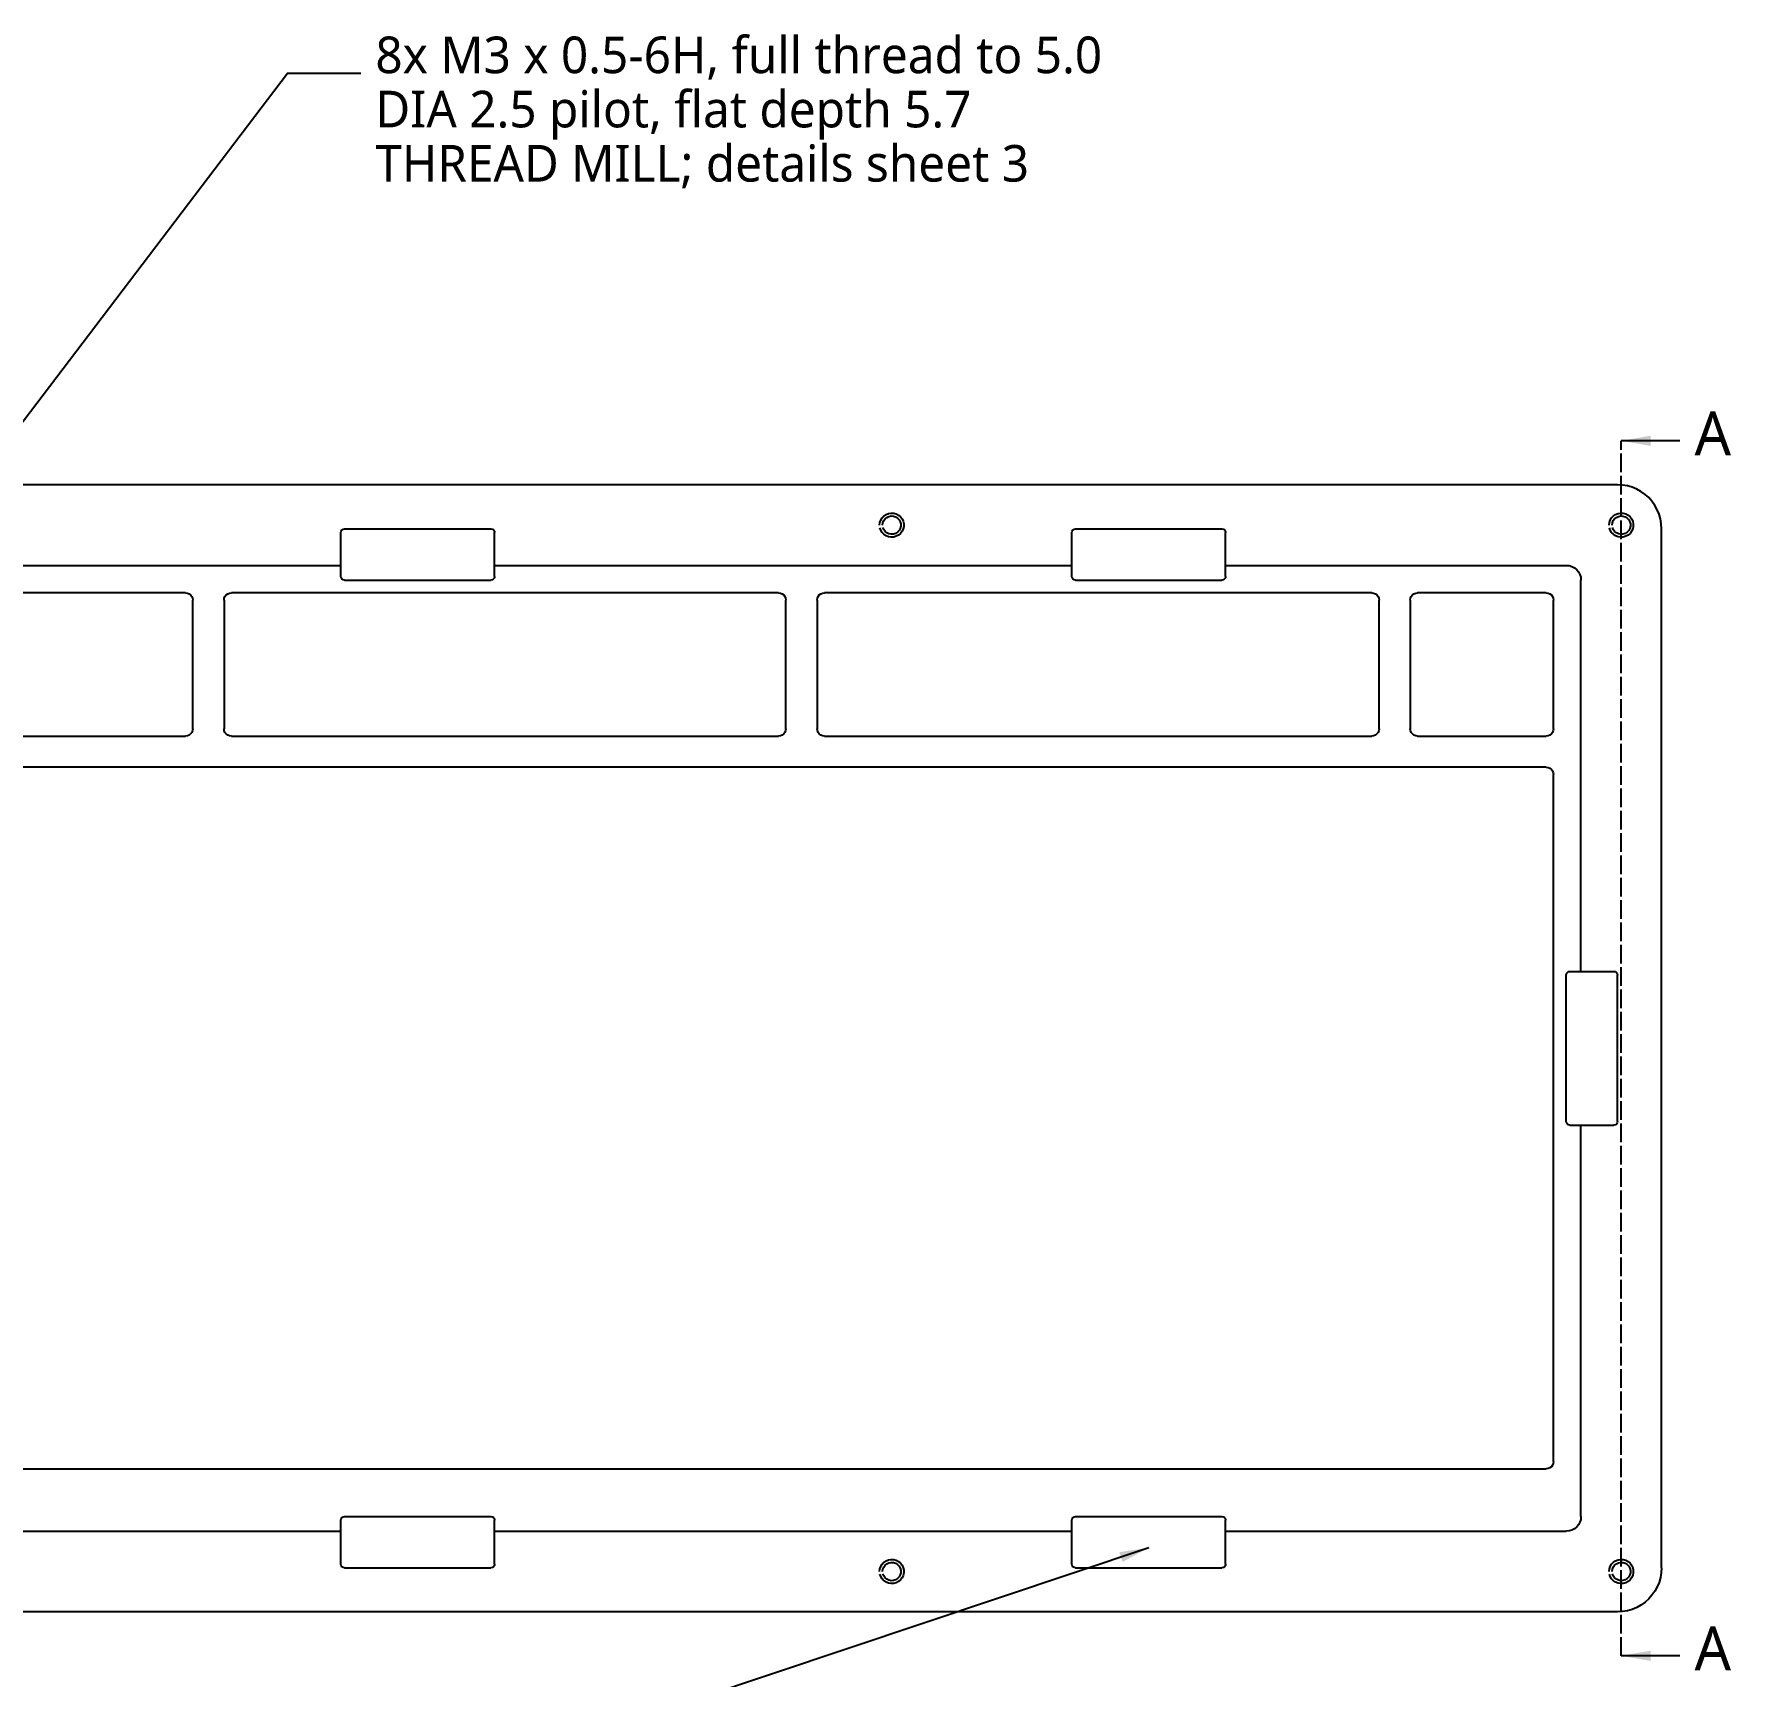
# Model space of a CAD drawing. Header units: millimetres. Extents: x 9 to 415, y 5 to 293.
# Drawn here: x 93.7 to 209.5, y 103.6 to 215.7 of the extents above; entities that cross this region are included whole.
import ezdxf

# ---------------------------------------------------------------- set-up
doc = ezdxf.new("R2010")
doc.units = ezdxf.units.MM
doc.linetypes.add('DASHED', pattern=[1.524, 1.27, -0.254])
for name, color, linetype in [('DIMENSIONS', 7, 'Continuous'), ('HIDDEN', 7, 'DASHED'), ('NOTES', 7, 'Continuous'), ('SHADED', 7, 'Continuous'), ('VISIBLE', 7, 'Continuous')]:
    doc.layers.add(name, color=color, linetype=linetype)
doc.styles.add('OpenSans', font='OpenSans-Regular.ttf')

msp = doc.modelspace()

# ---------------------------------------------------------------- linework, layer by layer
at = {"layer": 'DIMENSIONS'}
for points in [[(87.54063, 182.1625), (111, 213), (116, 213)], [(206.03125, 187.9125), (202.03125, 187.9125)], [(169.78125, 112.375), (103, 90), (108, 90)], [(206.03125, 105), (202.03125, 105)]]:
    msp.add_lwpolyline(points, dxfattribs=at)
at = {"layer": 'HIDDEN'}
msp.add_lwpolyline([(202.03125, 105), (202.03125, 187.9125)], dxfattribs=at)
at = {"layer": 'SHADED', "true_color": 0x000000}
for points in [[(202.03125, 187.9125), (204.03125, 188.2625), (204.03125, 187.5625)], [(169.78125, 112.375), (167.99605, 111.40775), (167.77367, 112.07148)], [(202.03125, 105), (204.03125, 105.35), (204.03125, 104.65)]]:
    msp.add_solid(points, dxfattribs=at)
at = {"layer": 'VISIBLE'}
for points in [[(201.78125, 184.9125), (38, 184.9125)], [(204.78125, 181.9125), (204.76239, 182.24839), (204.70603, 182.58006), (204.6129, 182.90334), (204.48416, 183.21415), (204.32142, 183.5086), (204.12674, 183.78297), (203.90257, 184.03382), (203.65172, 184.25799), (203.37735, 184.45267), (203.0829, 184.61541), (202.77209, 184.74415), (202.44881, 184.83728), (202.11714, 184.89364), (201.78125, 184.9125)], [(114.64062, 181.6625), (114.65966, 181.75817), (114.71385, 181.83928), (114.79495, 181.89347), (114.89062, 181.9125)], [(114.89062, 181.9125), (124.89062, 181.9125)], [(124.89062, 181.9125), (124.9863, 181.89347), (125.0674, 181.83928), (125.12159, 181.75817), (125.14062, 181.6625)], [(151.41563, 182.1625), (151.43491, 182.33985), (151.49188, 182.50891), (151.58385, 182.66177), (151.70653, 182.79128), (151.85419, 182.8914), (152.01991, 182.95743), (152.19596, 182.98629), (152.3741, 182.97663), (152.54599, 182.92891), (152.7036, 182.84534), (152.83957, 182.72985), (152.94753, 182.58783), (153.02244, 182.42592), (153.06079, 182.2517), (153.06079, 182.0733), (153.02244, 181.89908), (152.94753, 181.73717), (152.83957, 181.59515), (152.7036, 181.47966), (152.54599, 181.39609), (152.3741, 181.34837), (152.19596, 181.33871), (152.01991, 181.36757), (151.85419, 181.4336), (151.70653, 181.53372), (151.58385, 181.66323), (151.49188, 181.81609), (151.43491, 181.98515)], [(151.61562, 182.1625), (151.63526, 182.31793), (151.69293, 182.4636), (151.78502, 182.59034), (151.90573, 182.6902), (152.04749, 182.75691), (152.20138, 182.78627), (152.35774, 182.77643), (152.50674, 182.72802), (152.63901, 182.64407), (152.74626, 182.52987), (152.82174, 182.39258), (152.8607, 182.24083), (152.8607, 182.08417), (152.82174, 181.93242), (152.74626, 181.79513), (152.63901, 181.68093), (152.50674, 181.59698), (152.35774, 181.54857), (152.20138, 181.53873), (152.04749, 181.56809), (151.90573, 181.6348), (151.78502, 181.73466), (151.69293, 181.8614), (151.63526, 182.00707)], [(164.53125, 181.6625), (164.55028, 181.75817), (164.60447, 181.83928), (164.68558, 181.89347), (164.78125, 181.9125)], [(164.78125, 181.9125), (174.78125, 181.9125)], [(174.78125, 181.9125), (174.87692, 181.89347), (174.95803, 181.83928), (175.01222, 181.75817), (175.03125, 181.6625)], [(201.20625, 182.1625), (201.22554, 182.33985), (201.2825, 182.50891), (201.37447, 182.66177), (201.49716, 182.79128), (201.64481, 182.8914), (201.81054, 182.95743), (201.98659, 182.98629), (202.16472, 182.97663), (202.33661, 182.92891), (202.49423, 182.84534), (202.6302, 182.72985), (202.73816, 182.58783), (202.81306, 182.42592), (202.85141, 182.2517), (202.85141, 182.0733), (202.81306, 181.89908), (202.73816, 181.73717), (202.6302, 181.59515), (202.49423, 181.47966), (202.33661, 181.39609), (202.16472, 181.34837), (201.98659, 181.33871), (201.81054, 181.36757), (201.64481, 181.4336), (201.49716, 181.53372), (201.37447, 181.66323), (201.2825, 181.81609), (201.22554, 181.98515)], [(201.40625, 182.1625), (201.42589, 182.31793), (201.48356, 182.4636), (201.57564, 182.59034), (201.69636, 182.6902), (201.83811, 182.75691), (201.99201, 182.78627), (202.14836, 182.77643), (202.29736, 182.72802), (202.42964, 182.64407), (202.53689, 182.52987), (202.61236, 182.39258), (202.65132, 182.24083), (202.65132, 182.08417), (202.61236, 181.93242), (202.53689, 181.79513), (202.42964, 181.68093), (202.29736, 181.59698), (202.14836, 181.54857), (201.99201, 181.53873), (201.83811, 181.56809), (201.69636, 181.6348), (201.57564, 181.73466), (201.48356, 181.8614), (201.42589, 182.00707)], [(204.78125, 111), (204.78125, 181.9125)], [(114.64062, 179.4125), (114.64062, 181.6625)], [(125.14062, 179.4125), (125.14062, 181.6625)], [(164.53125, 179.4125), (164.53125, 181.6625)], [(175.03125, 179.4125), (175.03125, 181.6625)], [(75.25, 179.4125), (114.64062, 179.4125)], [(114.64062, 178.6625), (114.64062, 179.4125)], [(114.89062, 178.4125), (114.79495, 178.43153), (114.71385, 178.48572), (114.65966, 178.56683), (114.64062, 178.6625)], [(114.89062, 178.4125), (124.89062, 178.4125)], [(125.14062, 178.6625), (125.12159, 178.56683), (125.0674, 178.48572), (124.9863, 178.43153), (124.89062, 178.4125)], [(125.14062, 178.6625), (125.14062, 179.4125)], [(125.14062, 179.4125), (164.53125, 179.4125)], [(164.53125, 178.6625), (164.53125, 179.4125)], [(164.78125, 178.4125), (164.68558, 178.43153), (164.60447, 178.48572), (164.55028, 178.56683), (164.53125, 178.6625)], [(164.78125, 178.4125), (174.78125, 178.4125)], [(175.03125, 178.6625), (175.01222, 178.56683), (174.95803, 178.48572), (174.87692, 178.43153), (174.78125, 178.4125)], [(175.03125, 178.6625), (175.03125, 179.4125)], [(175.03125, 179.4125), (198.28125, 179.4125)], [(198.28125, 179.4125), (198.47634, 179.39329), (198.66393, 179.33638), (198.83682, 179.24397), (198.98836, 179.11961), (199.11272, 178.96807), (199.20513, 178.79518), (199.26204, 178.60759), (199.28125, 178.4125)], [(199.28125, 151.70625), (199.28125, 178.4125)], [(104.0375, 177.5375), (66.6875, 177.5375)], [(104.0375, 177.5375), (104.16691, 177.52046), (104.2875, 177.47051), (104.39105, 177.39105), (104.47051, 177.2875), (104.52046, 177.16691), (104.5375, 177.0375)], [(106.66875, 177.0375), (106.68579, 177.16691), (106.73574, 177.2875), (106.8152, 177.39105), (106.91875, 177.47051), (107.03934, 177.52046), (107.16875, 177.5375)], [(144.51875, 177.5375), (107.16875, 177.5375)], [(144.51875, 177.5375), (144.64816, 177.52046), (144.76875, 177.47051), (144.8723, 177.39105), (144.95176, 177.2875), (145.00171, 177.16691), (145.01875, 177.0375)], [(147.15, 177.0375), (147.16704, 177.16691), (147.21699, 177.2875), (147.29645, 177.39105), (147.4, 177.47051), (147.52059, 177.52046), (147.65, 177.5375)], [(185, 177.5375), (147.65, 177.5375)], [(185, 177.5375), (185.12941, 177.52046), (185.25, 177.47051), (185.35355, 177.39105), (185.43301, 177.2875), (185.48296, 177.16691), (185.5, 177.0375)], [(187.63125, 177.0375), (187.64829, 177.16691), (187.69824, 177.2875), (187.7777, 177.39105), (187.88125, 177.47051), (188.00184, 177.52046), (188.13125, 177.5375)], [(196.90625, 177.5375), (188.13125, 177.5375)], [(196.90625, 177.5375), (197.03566, 177.52046), (197.15625, 177.47051), (197.2598, 177.39105), (197.33926, 177.2875), (197.38921, 177.16691), (197.40625, 177.0375)], [(104.5375, 168.2625), (104.5375, 177.0375)], [(106.66875, 177.0375), (106.66875, 168.2625)], [(145.01875, 168.2625), (145.01875, 177.0375)], [(147.15, 177.0375), (147.15, 168.2625)], [(185.5, 168.2625), (185.5, 177.0375)], [(187.63125, 177.0375), (187.63125, 168.2625)], [(197.40625, 168.2625), (197.40625, 177.0375)], [(104.5375, 168.2625), (104.52046, 168.13309), (104.47051, 168.0125), (104.39105, 167.90895), (104.2875, 167.82949), (104.16691, 167.77954), (104.0375, 167.7625)], [(107.16875, 167.7625), (107.03934, 167.77954), (106.91875, 167.82949), (106.8152, 167.90895), (106.73574, 168.0125), (106.68579, 168.13309), (106.66875, 168.2625)], [(145.01875, 168.2625), (145.00171, 168.13309), (144.95176, 168.0125), (144.8723, 167.90895), (144.76875, 167.82949), (144.64816, 167.77954), (144.51875, 167.7625)], [(147.65, 167.7625), (147.52059, 167.77954), (147.4, 167.82949), (147.29645, 167.90895), (147.21699, 168.0125), (147.16704, 168.13309), (147.15, 168.2625)], [(185.5, 168.2625), (185.48296, 168.13309), (185.43301, 168.0125), (185.35355, 167.90895), (185.25, 167.82949), (185.12941, 167.77954), (185, 167.7625)], [(188.13125, 167.7625), (188.00184, 167.77954), (187.88125, 167.82949), (187.7777, 167.90895), (187.69824, 168.0125), (187.64829, 168.13309), (187.63125, 168.2625)], [(197.40625, 168.2625), (197.38921, 168.13309), (197.33926, 168.0125), (197.2598, 167.90895), (197.15625, 167.82949), (197.03566, 167.77954), (196.90625, 167.7625)], [(66.6875, 167.7625), (104.0375, 167.7625)], [(107.16875, 167.7625), (144.51875, 167.7625)], [(147.65, 167.7625), (185, 167.7625)], [(188.13125, 167.7625), (196.90625, 167.7625)], [(196.90625, 165.63125), (54.78125, 165.63125)], [(196.90625, 165.63125), (197.03566, 165.61421), (197.15625, 165.56426), (197.2598, 165.4848), (197.33926, 165.38125), (197.38921, 165.26066), (197.40625, 165.13125)], [(197.40625, 118.25625), (197.40625, 165.13125)], [(198.28125, 151.45625), (198.30028, 151.55192), (198.35447, 151.63303), (198.43558, 151.68722), (198.53125, 151.70625)], [(198.28125, 141.45625), (198.28125, 151.45625)], [(198.53125, 151.70625), (199.28125, 151.70625)], [(199.28125, 151.70625), (201.53125, 151.70625)], [(201.53125, 151.70625), (201.62692, 151.68722), (201.70803, 151.63303), (201.76222, 151.55192), (201.78125, 151.45625)], [(201.78125, 141.45625), (201.78125, 151.45625)], [(198.53125, 141.20625), (198.43558, 141.22528), (198.35447, 141.27947), (198.30028, 141.36058), (198.28125, 141.45625)], [(201.78125, 141.45625), (201.76222, 141.36058), (201.70803, 141.27947), (201.62692, 141.22528), (201.53125, 141.20625)], [(198.53125, 141.20625), (199.28125, 141.20625)], [(199.28125, 114.5), (199.28125, 141.20625)], [(199.28125, 141.20625), (201.53125, 141.20625)], [(197.40625, 118.25625), (197.38921, 118.12684), (197.33926, 118.00625), (197.2598, 117.9027), (197.15625, 117.82324), (197.03566, 117.77329), (196.90625, 117.75625)], [(73.83125, 117.75625), (196.90625, 117.75625)], [(114.64062, 114.25), (114.65966, 114.34567), (114.71385, 114.42678), (114.79495, 114.48097), (114.89062, 114.5)], [(114.64062, 113.5), (114.64062, 114.25)], [(114.89062, 114.5), (124.89062, 114.5)], [(124.89062, 114.5), (124.9863, 114.48097), (125.0674, 114.42678), (125.12159, 114.34567), (125.14062, 114.25)], [(125.14062, 113.5), (125.14062, 114.25)], [(164.53125, 114.25), (164.55028, 114.34567), (164.60447, 114.42678), (164.68558, 114.48097), (164.78125, 114.5)], [(164.53125, 113.5), (164.53125, 114.25)], [(164.78125, 114.5), (174.78125, 114.5)], [(174.78125, 114.5), (174.87692, 114.48097), (174.95803, 114.42678), (175.01222, 114.34567), (175.03125, 114.25)], [(175.03125, 113.5), (175.03125, 114.25)], [(199.28125, 114.5), (199.26204, 114.30491), (199.20513, 114.11732), (199.11272, 113.94443), (198.98836, 113.79289), (198.83682, 113.66853), (198.66393, 113.57612), (198.47634, 113.51921), (198.28125, 113.5)], [(75.25, 113.5), (114.64062, 113.5)], [(114.64062, 111.25), (114.64062, 113.5)], [(125.14062, 111.25), (125.14062, 113.5)], [(125.14062, 113.5), (164.53125, 113.5)], [(164.53125, 111.25), (164.53125, 113.5)], [(175.03125, 111.25), (175.03125, 113.5)], [(175.03125, 113.5), (198.28125, 113.5)], [(114.89062, 111), (114.79495, 111.01903), (114.71385, 111.07322), (114.65966, 111.15433), (114.64062, 111.25)], [(125.14062, 111.25), (125.12159, 111.15433), (125.0674, 111.07322), (124.9863, 111.01903), (124.89062, 111)], [(151.41563, 110.75), (151.43491, 110.92735), (151.49188, 111.09641), (151.58385, 111.24927), (151.70653, 111.37878), (151.85419, 111.4789), (152.01991, 111.54493), (152.19596, 111.57379), (152.3741, 111.56413), (152.54599, 111.51641), (152.7036, 111.43284), (152.83957, 111.31735), (152.94753, 111.17533), (153.02244, 111.01342), (153.06079, 110.8392), (153.06079, 110.6608), (153.02244, 110.48658), (152.94753, 110.32467), (152.83957, 110.18265), (152.7036, 110.06716), (152.54599, 109.98359), (152.3741, 109.93587), (152.19596, 109.92621), (152.01991, 109.95507), (151.85419, 110.0211), (151.70653, 110.12122), (151.58385, 110.25073), (151.49188, 110.40359), (151.43491, 110.57265)], [(151.61562, 110.75), (151.63526, 110.90543), (151.69293, 111.0511), (151.78502, 111.17784), (151.90573, 111.2777), (152.04749, 111.34441), (152.20138, 111.37377), (152.35774, 111.36393), (152.50674, 111.31552), (152.63901, 111.23157), (152.74626, 111.11737), (152.82174, 110.98008), (152.8607, 110.82833), (152.8607, 110.67167), (152.82174, 110.51992), (152.74626, 110.38263), (152.63901, 110.26843), (152.50674, 110.18448), (152.35774, 110.13607), (152.20138, 110.12623), (152.04749, 110.15559), (151.90573, 110.2223), (151.78502, 110.32216), (151.69293, 110.4489), (151.63526, 110.59457)], [(164.78125, 111), (164.68558, 111.01903), (164.60447, 111.07322), (164.55028, 111.15433), (164.53125, 111.25)], [(175.03125, 111.25), (175.01222, 111.15433), (174.95803, 111.07322), (174.87692, 111.01903), (174.78125, 111)], [(201.20625, 110.75), (201.22554, 110.92735), (201.2825, 111.09641), (201.37447, 111.24927), (201.49716, 111.37878), (201.64481, 111.4789), (201.81054, 111.54493), (201.98659, 111.57379), (202.16472, 111.56413), (202.33661, 111.51641), (202.49423, 111.43284), (202.6302, 111.31735), (202.73816, 111.17533), (202.81306, 111.01342), (202.85141, 110.8392), (202.85141, 110.6608), (202.81306, 110.48658), (202.73816, 110.32467), (202.6302, 110.18265), (202.49423, 110.06716), (202.33661, 109.98359), (202.16472, 109.93587), (201.98659, 109.92621), (201.81054, 109.95507), (201.64481, 110.0211), (201.49716, 110.12122), (201.37447, 110.25073), (201.2825, 110.40359), (201.22554, 110.57265)], [(201.40625, 110.75), (201.42589, 110.90543), (201.48356, 111.0511), (201.57564, 111.17784), (201.69636, 111.2777), (201.83811, 111.34441), (201.99201, 111.37377), (202.14836, 111.36393), (202.29736, 111.31552), (202.42964, 111.23157), (202.53689, 111.11737), (202.61236, 110.98008), (202.65132, 110.82833), (202.65132, 110.67167), (202.61236, 110.51992), (202.53689, 110.38263), (202.42964, 110.26843), (202.29736, 110.18448), (202.14836, 110.13607), (201.99201, 110.12623), (201.83811, 110.15559), (201.69636, 110.2223), (201.57564, 110.32216), (201.48356, 110.4489), (201.42589, 110.59457)], [(114.89062, 111), (124.89062, 111)], [(164.78125, 111), (174.78125, 111)], [(204.78125, 111), (204.76239, 110.66411), (204.70603, 110.33244), (204.6129, 110.00916), (204.48416, 109.69835), (204.32142, 109.4039), (204.12674, 109.12953), (203.90257, 108.87868), (203.65172, 108.65451), (203.37735, 108.45983), (203.0829, 108.29709), (202.77209, 108.16835), (202.44881, 108.07522), (202.11714, 108.01886), (201.78125, 108)], [(201.78125, 108), (38, 108)]]:
    msp.add_lwpolyline(points, dxfattribs=at)

# ---------------------------------------------------------------- texts
at = {"layer": 'NOTES', "style": 'OpenSans'}
for s, height, p in [('8x M3 x 0.5-6H, full thread to 5.0', 2.5, (117, 213)), ('DIA 2.5 pilot, flat depth 5.7', 2.5, (117, 209.3)), ('THREAD MILL; details sheet 3', 2.5, (117, 205.6)), ('A', 3, (207.03125, 186.9125)), ('A', 3, (207.03125, 104))]:
    msp.add_text(s, height=height, dxfattribs=at).set_placement(p)

doc.saveas('drawing.dxf')
